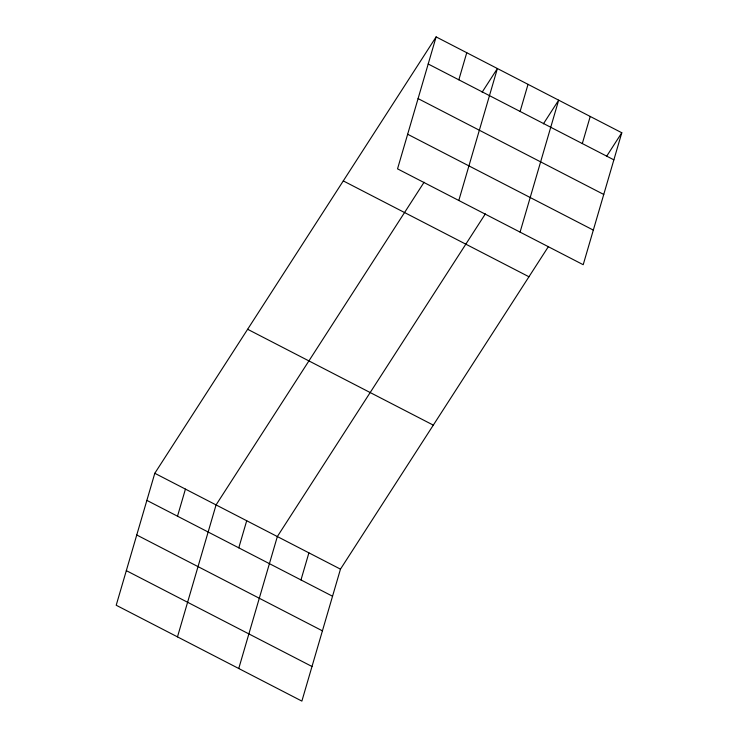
<?xml version="1.0" encoding="UTF-8"?>
<svg xmlns="http://www.w3.org/2000/svg" width="738" height="738" viewBox="0 0 738 738"><rect width="100%" height="100%" fill="white"/><g stroke="black" fill="none" stroke-linecap="round" stroke-linejoin="round"><path stroke-width="1.11" d="M436.121 36.9L397.533 168.854L583.205 264.711L621.793 132.757L436.121 36.9L154.796 473.289L116.207 605.243L301.879 701.1L340.467 569.146L548.5 246.446M177.507 516.203L185.432 489.11M177.48 636.876L216.068 504.921L424.101 182.221M238.78 547.836L246.704 520.742M238.752 668.508L277.34 536.554L485.373 213.854M300.975 579.948L308.899 552.845M458.833 79.815L466.757 52.712M458.805 200.487L497.394 68.533L482.126 92.213M520.106 111.447L528.03 84.344M520.078 232.119L558.666 100.165L543.399 123.846M582.31 143.559L590.225 116.456M606.525 156.438L621.793 132.757M428.197 63.994L613.868 159.851M418.077 98.597L603.749 194.454M407.653 134.251L593.324 230.108M343.281 180.911L528.952 276.759M247.636 329.277L433.307 425.134M154.796 473.289L340.467 569.146M146.871 500.382L332.543 596.239M136.751 534.985L322.423 630.842M126.327 570.64L311.999 666.497"/></g></svg>
